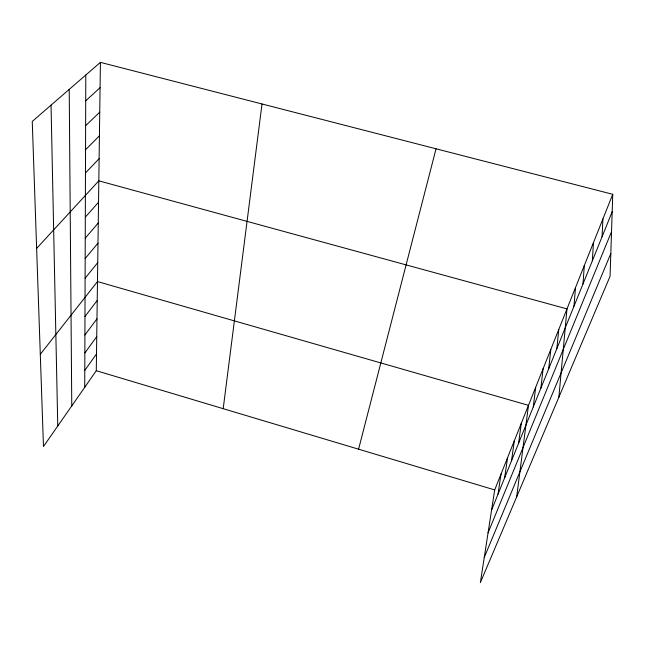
<?xml version="1.0" encoding="UTF-8"?>
<svg xmlns="http://www.w3.org/2000/svg" width="645" height="645" viewBox="0 0 645 645"><rect width="100%" height="100%" fill="white"/><g stroke="black" fill="none" stroke-linecap="round" stroke-linejoin="round"><path stroke-width="0.97" d="M84.729 387.29L85.801 75.014M100.41 62.355L32.25 121.445L43.481 446.509L96.282 370.706L100.41 62.355L612.75 194.306L610.073 276.278L480.356 582.645L494.699 489.918L612.75 194.306M602.075 236.739L602.922 218.921M592.352 260.798L593.448 242.633M582.983 283.977L584.314 265.514M573.953 306.319L575.501 287.581M558.86 397.239L566.987 308.899L98.822 180.834L36.636 248.398M556.828 348.679L558.764 329.49M548.71 368.771L550.814 349.397M540.857 388.193L543.122 368.65M533.27 406.971L535.681 387.282M223.194 408.68L262.015 103.974M516.677 496.86L528.473 405.334L97.476 281.567L40.296 354.307M518.596 443.26L521.289 423.338M511.517 460.788L514.323 440.769M504.656 477.751L507.575 457.66M498.013 494.191L501.036 474.035M358.58 449.186L436.044 148.793M491.571 510.122L612.178 211.745M488.055 532.843L611.533 231.636M484.25 557.465L610.815 253.525M84.785 370.383L96.508 353.92M84.85 352.96L96.734 336.625M84.906 334.997L96.976 318.824M84.971 316.485L97.218 300.481M85.1 278.261L97.726 262.644M85.172 258.54L97.992 243.141M85.245 238.174L98.258 223.017M85.317 217.147L98.532 202.264M85.463 172.973L99.12 158.694M85.543 149.745L99.427 135.821M85.632 125.702L99.741 112.166M85.712 100.814L100.072 87.688M96.282 370.706L494.699 489.918M51.044 105.151L57.768 426.006M69.217 89.389L71.772 405.899"/></g></svg>
